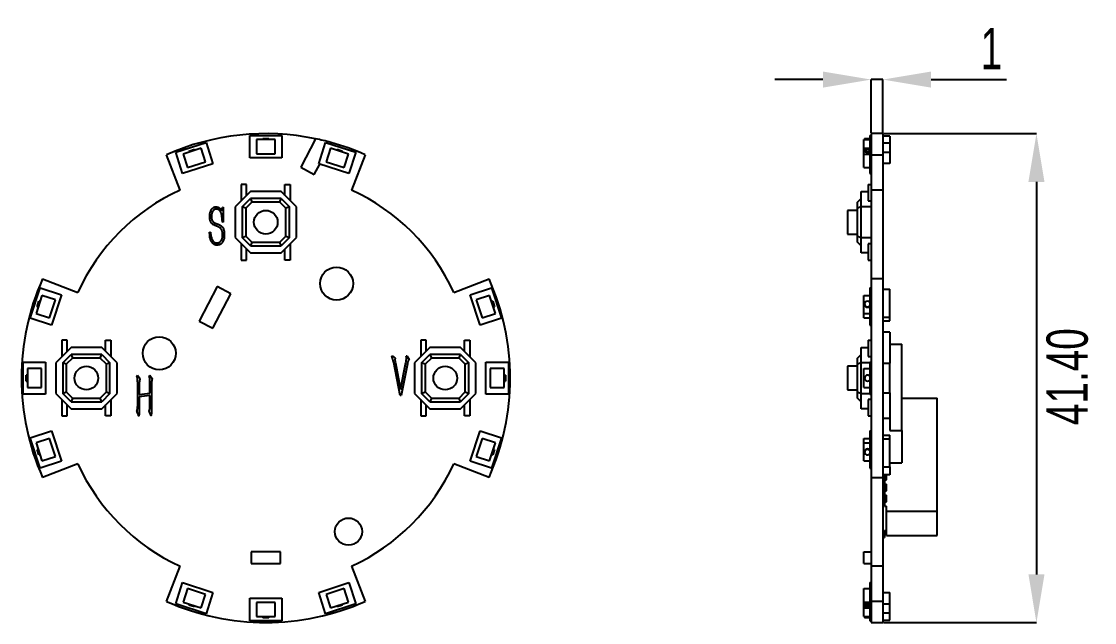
# Model space of a CAD drawing. Header units: millimetres. Extents: x 56 to 434, y 47 to 252.
# Drawn here: x 75.8 to 166.7, y 166.8 to 217.7 of the extents above; entities that cross this region are included whole.
import ezdxf
from ezdxf.lldxf.tags import DXFTag

# ---------------------------------------------------------------- set-up
doc = ezdxf.new("R2010")
doc.units = ezdxf.units.MM
doc.header["$PDSIZE"] = -1
doc.layers.add('PART', color=102, linetype='HIDDEN')
doc.styles.add('SLDTEXTSTYLE0', font='TXT', dxfattribs={"width": 0.7})
tags = doc.linetypes.add('HIDDEN', pattern=[1.905, 1.27, -0.635]).pattern_tags.tags
tags[6:7] = [DXFTag(74, 4), DXFTag(75, 0), DXFTag(340, '0'), DXFTag(46, 1.0), DXFTag(50, 0.0), DXFTag(44, 0.0), DXFTag(45, 0.0)]
tags[4:5] = [DXFTag(74, 4), DXFTag(75, 0), DXFTag(340, '0'), DXFTag(46, 1.0), DXFTag(50, 0.0), DXFTag(44, 0.0), DXFTag(45, 0.0)]
doc.dimstyles.new('SLDDIMSTYLE0', dxfattribs={"dimtxt": 3.5, "dimasz": 4.08, "dimexe": 0, "dimexo": 0.0625, "dimgap": 0.875, "dimtad": 2, "dimrnd": 1e-09, "dimzin": 4, "dimdsep": 46, "dimtxsty": 'SLDTEXTSTYLE0', "dimsah": 1, "dimcen": 0.09, "dimadec": 0, "dimazin": 1, "dimtfac": 1, "dimtofl": 0, "dimtmove": 0, "dimatfit": 3, "dimfxl": 1, "dimfrac": 2, "dimtolj": 1, "dimtzin": 12, "dimarcsym": 0})
doc.dimstyles.new('SLDDIMSTYLE1', dxfattribs={"dimtxt": 3.5, "dimasz": 4.08, "dimexe": 0, "dimexo": 0.0625, "dimgap": 0.875, "dimtad": 2, "dimrnd": 1e-09, "dimzin": 12, "dimdsep": 46, "dimtxsty": 'SLDTEXTSTYLE0', "dimsah": 1, "dimcen": 0.09, "dimadec": 0, "dimazin": 3, "dimtfac": 1, "dimtmove": 0, "dimatfit": 0, "dimfxl": 1, "dimfrac": 2, "dimtolj": 1, "dimtzin": 12, "dimarcsym": 0})

# ---------------------------------------------------------------- blocks, each defined once
blk = doc.blocks.new('*D7')
at = {"color": 0, "linetype": 'ByBlock', "lineweight": -2}
for p, q in [((148.835, 208.218), (161.784, 208.218)), ((161.784, 204.138), (161.784, 170.898)), ((148.835, 166.818), (161.784, 166.818))]:
    blk.add_line(p, q, dxfattribs=at)
at = {"color": 0, "linetype": 'ByBlock'}
for points in [[(161.784, 208.218), (161.104, 204.138), (162.464, 204.138)], [(161.784, 166.818), (161.104, 170.898), (162.464, 170.898)]]:
    blk.add_solid(points, dxfattribs=at)
at = {"layer": 'DEFPOINTS', "color": 0, "linetype": 'ByBlock'}
for p in [(148.772, 208.218), (148.772, 166.818)]:
    blk.add_point(p, dxfattribs=at)
at = {"color": 0, "linetype": 'ByBlock', "insert": (164.409, 187.64), "char_height": 3.5, "attachment_point": 5, "rotation": 90, "style": 'SLDTEXTSTYLE0'}
blk.add_mtext('41.40', dxfattribs=at)
blk = doc.blocks.new('*D8')
at = {"color": 0, "linetype": 'ByBlock', "lineweight": -2}
for p, q in [((143.692, 212.797), (139.612, 212.797)), ((147.772, 208.281), (147.772, 212.797)), ((148.772, 212.797), (147.772, 212.797)), ((148.772, 208.281), (148.772, 212.797)), ((152.852, 212.797), (159.242, 212.797))]:
    blk.add_line(p, q, dxfattribs=at)
at = {"color": 0, "linetype": 'ByBlock'}
for points in [[(147.772, 212.797), (143.692, 213.477), (143.692, 212.117)], [(148.772, 212.797), (152.852, 213.477), (152.852, 212.117)]]:
    blk.add_solid(points, dxfattribs=at)
at = {"layer": 'DEFPOINTS', "color": 0, "linetype": 'ByBlock'}
for p in [(147.772, 208.218), (148.772, 208.218)]:
    blk.add_point(p, dxfattribs=at)
at = {"color": 0, "linetype": 'ByBlock', "insert": (157.963, 215.422), "char_height": 3.5, "attachment_point": 5, "style": 'SLDTEXTSTYLE0'}
blk.add_mtext('1', dxfattribs=at)

msp = doc.modelspace()

# ---------------------------------------------------------------- linework, layer by layer
at = {"lineweight": 25}
for p, q in [((148.772, 208.218), (147.772, 208.218)), ((147.772, 208.218), (147.772, 207.785)), ((148.772, 208.218), (148.772, 206.431)), ((100.711, 207.785), (99.455, 205.372)), ((101.952, 207.353), (102.012, 207.47)), ((147.772, 207.785), (147.782, 207.785)), ((147.772, 207.785), (147.772, 207.479)), ((147.782, 207.47), (147.772, 207.47)), ((147.772, 207.47), (147.772, 206.431)), ((147.782, 207.47), (147.782, 207.785)), ((89.243, 203.444), (88.083, 206.431)), ((104.912, 206.431), (103.752, 203.444)), ((147.772, 206.431), (148.772, 206.431)), ((147.772, 206.431), (147.772, 203.444)), ((148.772, 206.431), (148.772, 203.444)), ((100.608, 204.772), (101.062, 205.645)), ((99.455, 205.372), (100.608, 204.772)), ((148.772, 203.444), (147.772, 203.444)), ((147.772, 203.444), (147.772, 195.932)), ((148.772, 203.444), (148.772, 195.932)), ((77.585, 195.932), (80.572, 194.773)), ((112.423, 194.773), (115.41, 195.932)), ((147.772, 195.932), (147.772, 179.104)), ((148.772, 195.932), (147.772, 195.932)), ((148.772, 195.932), (148.772, 179.104)), ((92.387, 195.264), (90.863, 192.337)), ((92.016, 191.737), (93.54, 194.664)), ((93.54, 194.664), (92.387, 195.264)), ((90.863, 192.337), (92.016, 191.737)), ((80.572, 180.263), (77.585, 179.104)), ((115.41, 179.104), (112.423, 180.263)), ((147.772, 179.104), (148.772, 179.104)), ((147.772, 179.104), (147.772, 171.593)), ((148.772, 179.104), (148.772, 171.593)), ((148.772, 177.682), (148.773, 177.682)), ((148.772, 172.479), (148.773, 172.479)), ((88.083, 168.605), (89.243, 171.593)), ((103.752, 171.593), (104.912, 168.605)), ((148.772, 171.593), (147.772, 171.593)), ((147.772, 171.593), (147.772, 168.605)), ((148.772, 171.593), (148.772, 168.605)), ((148.772, 168.605), (147.772, 168.605)), ((147.772, 168.605), (147.772, 166.818)), ((148.772, 168.605), (148.772, 166.818)), ((147.772, 166.818), (148.772, 166.818))]:
    msp.add_line(p, q, dxfattribs=at)
at = {"color": 7, "linetype": 'Continuous', "lineweight": 25}
for p, q in [((92.775, 201.684), (92.825, 201.991)), ((92.825, 201.991), (92.875, 201.986)), ((92.875, 201.986), (92.875, 200.728)), ((92.714, 201.78), (92.775, 201.684)), ((92.815, 200.723), (92.78, 201.256)), ((92.408, 200.355), (92.191, 200.436)), ((92.287, 200.622), (92.463, 200.551)), ((92.875, 200.728), (92.815, 200.723)), ((91.728, 199.877), (91.798, 199.877)), ((91.748, 199.61), (91.728, 199.877)), ((107.154, 189.339), (107.189, 189.399)), ((107.189, 189.273), (107.154, 189.339)), ((107.189, 189.399), (107.456, 189.208)), ((108.402, 189.389), (108.457, 189.414)), ((108.407, 189.309), (108.402, 189.389)), ((108.457, 189.414), (108.633, 189.102)), ((107.873, 186.041), (107.33, 188.835)), ((107.471, 188.82), (107.919, 186.54)), ((107.919, 186.54), (108.367, 188.835)), ((108.492, 188.729), (107.964, 186.047)), ((85.577, 187.712), (85.623, 187.757)), ((85.603, 187.626), (85.577, 187.712)), ((85.623, 187.757), (85.844, 187.46)), ((86.615, 187.722), (86.659, 187.772)), ((86.635, 187.641), (86.615, 187.722)), ((86.659, 187.772), (86.877, 187.47)), ((85.643, 185.376), (85.643, 187.118)), ((85.779, 187.097), (85.779, 186.131)), ((86.68, 186.237), (86.68, 187.128)), ((86.821, 187.062), (86.821, 185.029)), ((86.68, 186.05), (85.773, 185.94)), ((85.773, 185.94), (85.779, 184.853)), ((85.779, 186.131), (86.68, 186.237)), ((86.68, 185.477), (86.68, 186.05)), ((107.964, 186.047), (107.873, 186.041)), ((85.673, 184.45), (85.612, 184.636)), ((86.715, 184.45), (86.655, 184.626)), ((86.821, 185.029), (86.8, 184.49)), ((85.709, 184.344), (85.673, 184.45)), ((86.745, 184.389), (86.715, 184.45))]:
    msp.add_line(p, q, dxfattribs=at)
at = {"lineweight": 25}
for centre, radius in [((102.497, 195.518), 1.4), ((87.474, 189.615), 1.4), ((103.497, 174.518), 1.15)]:
    msp.add_circle(centre, radius, dxfattribs=at)
for radius, start, end in [(20.7, 78.25575, 113.98447), (20.7, 74.54824, 78.25575), (20.7, 66.01553, 74.54824), (17.5, 114.49131, 155.50869), (17.5, 24.49131, 65.50869), (20.7, 156.01553, 203.98447), (20.7, 336.01553, 23.98447), (17.5, 204.49131, 245.50869), (17.5, 294.49131, 335.50869), (20.7, 246.01553, 293.98447)]:
    msp.add_arc((96.497, 187.518), radius, start, end, dxfattribs=at)
at = {"color": 7, "linetype": 'Continuous', "lineweight": 25}
for points, knots in [([(91.748, 201.216), (91.748, 201.241), (91.748, 201.289), (91.754, 201.36), (91.762, 201.424), (91.778, 201.503), (91.807, 201.596), (91.851, 201.7), (91.902, 201.793), (91.961, 201.871), (92.028, 201.932), (92.089, 201.974), (92.145, 201.999), (92.193, 202.012), (92.246, 202.019), (92.283, 202.02), (92.302, 202.021)], [0, 0, 0, 0, 0.069369, 0.134096, 0.194403, 0.249753, 0.356634, 0.461858, 0.561172, 0.648801, 0.729961, 0.810713, 0.852826, 0.897818, 0.947054, 1, 1, 1, 1]), ([(92.317, 201.835), (92.3, 201.835), (92.265, 201.833), (92.221, 201.823), (92.184, 201.809), (92.153, 201.792), (92.119, 201.768), (92.084, 201.739), (92.048, 201.706), (92.017, 201.667), (91.989, 201.625), (91.959, 201.563), (91.93, 201.486), (91.91, 201.405), (91.902, 201.337), (91.896, 201.28), (91.893, 201.216), (91.89, 201.147), (91.893, 201.076), (91.903, 201.006), (91.921, 200.94), (91.94, 200.899), (91.949, 200.879)], [0, 0, 0, 0, 0.043202, 0.088699, 0.113764, 0.144105, 0.178728, 0.218806, 0.260931, 0.302792, 0.34585, 0.389771, 0.475795, 0.557862, 0.600695, 0.649053, 0.703636, 0.763859, 0.825372, 0.884961, 0.942926, 1, 1, 1, 1]), ([(92.302, 202.021), (92.323, 202.019), (92.366, 202.014), (92.429, 201.997), (92.489, 201.972), (92.546, 201.939), (92.598, 201.903), (92.645, 201.864), (92.683, 201.823), (92.704, 201.794), (92.714, 201.78)], [0, 0, 0, 0, 0.131245, 0.261027, 0.393226, 0.527269, 0.658522, 0.780829, 0.894198, 1, 1, 1, 1]), ([(92.78, 201.256), (92.775, 201.286), (92.767, 201.34), (92.75, 201.415), (92.735, 201.475), (92.711, 201.537), (92.675, 201.603), (92.622, 201.673), (92.559, 201.737), (92.485, 201.786), (92.404, 201.825), (92.345, 201.832), (92.317, 201.835)], [0, 0, 0, 0, 0.1116475, 0.2063839, 0.2831507, 0.3446634, 0.4518832, 0.5603217, 0.6708905, 0.7827792, 0.8938232, 1, 1, 1, 1]), ([(92.191, 200.436), (92.157, 200.45), (92.09, 200.48), (91.999, 200.539), (91.919, 200.61), (91.855, 200.697), (91.806, 200.799), (91.776, 200.893), (91.759, 200.979), (91.752, 201.051), (91.747, 201.131), (91.747, 201.187), (91.748, 201.216)], [0, 0, 0, 0, 0.114164, 0.226226, 0.335918, 0.444477, 0.558953, 0.683554, 0.751901, 0.827934, 0.909792, 1, 1, 1, 1]), ([(91.949, 200.879), (91.96, 200.86), (91.98, 200.823), (92.018, 200.774), (92.063, 200.734), (92.126, 200.693), (92.201, 200.657), (92.261, 200.633), (92.287, 200.622)], [0, 0, 0, 0, 0.1487164, 0.2900198, 0.425662, 0.5589548, 0.8037113, 1, 1, 1, 1]), ([(92.84, 199.701), (92.838, 199.738), (92.833, 199.807), (92.817, 199.901), (92.798, 199.981), (92.772, 200.046), (92.741, 200.1), (92.708, 200.149), (92.671, 200.192), (92.629, 200.23), (92.582, 200.265), (92.53, 200.297), (92.472, 200.328), (92.43, 200.346), (92.408, 200.355)], [0, 0, 0, 0, 0.1315406, 0.2455106, 0.3414997, 0.4225542, 0.4947058, 0.5634696, 0.6312691, 0.6970796, 0.7647228, 0.837926, 0.9159449, 1, 1, 1, 1]), ([(92.463, 200.551), (92.485, 200.541), (92.526, 200.522), (92.585, 200.491), (92.639, 200.461), (92.7, 200.42), (92.768, 200.366), (92.835, 200.291), (92.889, 200.207), (92.923, 200.109), (92.95, 200.002), (92.968, 199.886), (92.98, 199.76), (92.985, 199.624), (92.983, 199.484), (92.965, 199.393), (92.956, 199.348)], [0, 0, 0, 0, 0.050232, 0.096718, 0.139539, 0.179085, 0.251846, 0.320637, 0.388456, 0.461016, 0.538033, 0.619518, 0.707139, 0.804875, 0.904177, 1, 1, 1, 1]), ([(92.372, 198.779), (92.349, 198.779), (92.304, 198.78), (92.239, 198.79), (92.177, 198.81), (92.119, 198.839), (92.065, 198.875), (92.015, 198.917), (91.969, 198.966), (91.925, 199.021), (91.887, 199.082), (91.852, 199.149), (91.823, 199.221), (91.789, 199.324), (91.76, 199.454), (91.752, 199.559), (91.748, 199.61)], [0, 0, 0, 0, 0.059562, 0.11658, 0.172243, 0.227804, 0.283797, 0.340716, 0.398841, 0.45917, 0.521999, 0.586825, 0.654718, 0.725517, 0.866658, 1, 1, 1, 1]), ([(91.798, 199.877), (91.803, 199.845), (91.81, 199.785), (91.824, 199.697), (91.837, 199.616), (91.854, 199.52), (91.881, 199.41), (91.923, 199.292), (91.977, 199.188), (92.036, 199.115), (92.086, 199.064), (92.126, 199.035), (92.165, 199.009), (92.218, 198.988), (92.284, 198.971), (92.337, 198.971), (92.362, 198.971)], [0, 0, 0, 0, 0.081046, 0.155922, 0.2258, 0.289446, 0.405424, 0.511072, 0.608703, 0.702847, 0.748022, 0.790022, 0.828642, 0.865767, 0.934801, 1, 1, 1, 1]), ([(92.362, 198.971), (92.385, 198.972), (92.429, 198.973), (92.491, 198.986), (92.547, 199.007), (92.597, 199.038), (92.642, 199.075), (92.683, 199.119), (92.72, 199.169), (92.751, 199.224), (92.778, 199.281), (92.8, 199.338), (92.817, 199.394), (92.828, 199.449), (92.836, 199.506), (92.84, 199.566), (92.843, 199.632), (92.841, 199.677), (92.84, 199.701)], [0, 0, 0, 0, 0.069254, 0.132848, 0.193641, 0.252247, 0.311557, 0.371735, 0.434158, 0.499808, 0.565366, 0.62812, 0.686746, 0.742595, 0.799301, 0.861737, 0.927842, 1, 1, 1, 1]), ([(92.956, 199.348), (92.945, 199.303), (92.924, 199.216), (92.878, 199.116), (92.837, 199.045), (92.807, 198.999), (92.778, 198.96), (92.739, 198.914), (92.678, 198.865), (92.608, 198.826), (92.543, 198.802), (92.49, 198.788), (92.432, 198.781), (92.392, 198.78), (92.372, 198.779)], [0, 0, 0, 0, 0.155702, 0.301585, 0.369128, 0.43024, 0.485868, 0.535756, 0.633905, 0.744896, 0.804807, 0.866171, 0.931221, 1, 1, 1, 1]), ([(107.33, 188.835), (107.327, 188.847), (107.321, 188.873), (107.31, 188.915), (107.297, 188.963), (107.282, 189.014), (107.267, 189.065), (107.253, 189.111), (107.241, 189.149), (107.227, 189.189), (107.211, 189.23), (107.196, 189.26), (107.189, 189.273)], [0, 0, 0, 0, 0.0796855, 0.1734974, 0.2806514, 0.4020139, 0.5218239, 0.6267556, 0.7132481, 0.7854155, 0.902305, 1, 1, 1, 1]), ([(107.456, 189.208), (107.451, 189.189), (107.443, 189.153), (107.436, 189.099), (107.438, 189.041), (107.445, 188.975), (107.458, 188.901), (107.466, 188.848), (107.471, 188.82)], [0, 0, 0, 0, 0.149722, 0.281962, 0.419047, 0.591242, 0.785921, 1, 1, 1, 1]), ([(108.367, 188.835), (108.372, 188.864), (108.383, 188.927), (108.393, 189.007), (108.401, 189.073), (108.405, 189.118), (108.409, 189.157), (108.411, 189.182), (108.412, 189.192)], [0, 0, 0, 0, 0.245462, 0.529551, 0.673396, 0.798266, 0.908508, 1, 1, 1, 1]), ([(108.412, 189.192), (108.412, 189.212), (108.412, 189.251), (108.409, 189.29), (108.407, 189.309)], [0, 0, 0, 0, 0.512301, 1, 1, 1, 1]), ([(108.633, 189.102), (108.624, 189.087), (108.609, 189.06), (108.585, 189.02), (108.562, 188.976), (108.543, 188.931), (108.525, 188.884), (108.514, 188.839), (108.502, 188.787), (108.496, 188.749), (108.492, 188.729)], [0, 0, 0, 0, 0.131356, 0.23441, 0.344718, 0.502514, 0.601064, 0.716222, 0.849385, 1, 1, 1, 1]), ([(85.643, 187.118), (85.643, 187.149), (85.642, 187.218), (85.637, 187.306), (85.632, 187.379), (85.629, 187.43), (85.624, 187.473), (85.619, 187.521), (85.613, 187.572), (85.606, 187.609), (85.603, 187.626)], [0, 0, 0, 0, 0.185452, 0.404773, 0.517436, 0.615532, 0.702121, 0.775488, 0.899181, 1, 1, 1, 1]), ([(85.844, 187.46), (85.838, 187.443), (85.827, 187.413), (85.813, 187.368), (85.801, 187.316), (85.79, 187.252), (85.78, 187.177), (85.779, 187.124), (85.779, 187.097)], [0, 0, 0, 0, 0.143314, 0.259238, 0.385268, 0.571327, 0.784382, 1, 1, 1, 1]), ([(86.68, 187.128), (86.679, 187.16), (86.679, 187.229), (86.675, 187.318), (86.673, 187.392), (86.669, 187.441), (86.666, 187.484), (86.658, 187.529), (86.649, 187.581), (86.64, 187.621), (86.635, 187.641)], [0, 0, 0, 0, 0.18343, 0.40306, 0.515787, 0.612815, 0.694009, 0.761205, 0.88017, 1, 1, 1, 1]), ([(86.877, 187.47), (86.871, 187.453), (86.86, 187.423), (86.847, 187.378), (86.839, 187.328), (86.831, 187.279), (86.825, 187.228), (86.822, 187.18), (86.821, 187.124), (86.821, 187.084), (86.821, 187.062)], [0, 0, 0, 0, 0.12927, 0.230196, 0.340046, 0.494894, 0.592737, 0.710011, 0.84512, 1, 1, 1, 1]), ([(86.655, 184.626), (86.648, 184.642), (86.637, 184.669), (86.624, 184.706), (86.615, 184.731), (86.616, 184.753), (86.628, 184.774), (86.638, 184.805), (86.651, 184.844), (86.66, 184.89), (86.669, 184.938), (86.675, 184.984), (86.678, 185.026), (86.68, 185.058), (86.68, 185.084), (86.68, 185.109), (86.68, 185.145), (86.68, 185.191), (86.68, 185.248), (86.68, 185.315), (86.68, 185.392), (86.68, 185.447), (86.68, 185.477)], [0, 0, 0, 0, 0.059507, 0.103372, 0.13367, 0.150059, 0.177893, 0.215501, 0.263192, 0.320469, 0.379951, 0.432094, 0.480526, 0.525353, 0.542582, 0.57187, 0.612357, 0.665766, 0.731234, 0.808763, 0.898352, 1, 1, 1, 1]), ([(85.612, 184.636), (85.608, 184.647), (85.6, 184.668), (85.591, 184.696), (85.585, 184.717), (85.584, 184.739), (85.591, 184.766), (85.601, 184.806), (85.614, 184.859), (85.625, 184.923), (85.636, 184.989), (85.639, 185.037), (85.641, 185.07), (85.642, 185.093), (85.641, 185.124), (85.643, 185.161), (85.642, 185.205), (85.643, 185.256), (85.643, 185.314), (85.643, 185.354), (85.643, 185.376)], [0, 0, 0, 0, 0.049689, 0.08836, 0.11802, 0.136935, 0.17535, 0.229603, 0.302186, 0.394221, 0.488705, 0.566481, 0.588375, 0.620205, 0.660966, 0.710685, 0.769342, 0.836954, 0.913506, 1, 1, 1, 1]), ([(85.779, 184.853), (85.778, 184.824), (85.778, 184.76), (85.771, 184.661), (85.766, 184.563), (85.761, 184.478), (85.758, 184.413), (85.75, 184.363), (85.742, 184.335), (85.73, 184.311), (85.713, 184.325), (85.71, 184.336), (85.709, 184.344)], [0, 0, 0, 0, 0.148074, 0.331176, 0.512992, 0.657389, 0.769659, 0.85453, 0.909904, 0.938256, 0.957907, 1, 1, 1, 1]), ([(86.765, 184.344), (86.762, 184.348), (86.75, 184.36), (86.747, 184.377), (86.745, 184.389)], [0, 0, 0, 0, 0.292193, 1, 1, 1, 1]), ([(86.8, 184.49), (86.8, 184.478), (86.798, 184.455), (86.797, 184.424), (86.793, 184.4), (86.791, 184.377), (86.786, 184.358), (86.781, 184.342), (86.77, 184.336), (86.767, 184.341), (86.765, 184.344)], [0, 0, 0, 0, 0.222757, 0.405577, 0.553407, 0.665383, 0.81639, 0.905887, 0.949686, 1, 1, 1, 1])]:
    msp.add_open_spline(points, degree=3, knots=knots, dxfattribs=at)
at = {"layer": 'PART', "lineweight": 25}
for p, q in [((88.863, 206.645), (91.431, 207.479)), ((91.431, 207.479), (92.018, 205.672)), ((95.147, 208.068), (97.847, 208.068)), ((95.147, 206.168), (95.147, 208.068)), ((95.697, 207.718), (95.697, 206.518)), ((97.297, 207.718), (95.697, 207.718)), ((96.247, 207.818), (96.247, 207.718)), ((96.247, 207.818), (96.747, 207.818)), ((96.747, 207.718), (96.747, 207.818)), ((97.297, 206.518), (97.297, 207.718)), ((97.847, 208.068), (97.847, 206.168)), ((100.976, 205.672), (101.564, 207.479)), ((101.564, 207.479), (104.131, 206.645)), ((147.172, 206.977), (147.172, 207.718)), ((147.172, 207.718), (147.672, 207.718)), ((147.222, 207.818), (147.222, 207.718)), ((147.222, 207.818), (147.672, 207.818)), ((147.672, 208.068), (147.672, 207.479)), ((147.672, 208.068), (147.772, 208.068)), ((147.672, 207.479), (147.772, 207.479)), ((147.672, 207.479), (147.672, 206.645)), ((147.772, 207.479), (147.772, 207.47)), ((149.372, 208.018), (148.772, 208.018)), ((149.372, 207.401), (148.772, 207.401)), ((149.372, 208.018), (149.372, 207.401)), ((149.372, 207.401), (149.372, 206.628)), ((89.45, 204.838), (88.863, 206.645)), ((91.016, 206.977), (89.494, 206.482)), ((89.494, 206.482), (89.865, 205.341)), ((89.986, 206.747), (90.462, 206.902)), ((89.986, 206.747), (90.017, 206.652)), ((90.493, 206.807), (90.462, 206.902)), ((91.387, 205.835), (91.016, 206.977)), ((95.697, 206.518), (97.297, 206.518)), ((101.979, 206.977), (101.608, 205.835)), ((103.5, 206.482), (101.979, 206.977)), ((102.532, 206.902), (102.502, 206.807)), ((102.532, 206.902), (103.008, 206.747)), ((102.977, 206.652), (103.008, 206.747)), ((103.129, 205.341), (103.5, 206.482)), ((104.131, 206.645), (103.544, 204.838)), ((147.172, 206.482), (147.172, 206.977)), ((147.172, 206.977), (147.672, 206.977)), ((147.172, 206.482), (147.672, 206.482)), ((147.172, 205.341), (147.172, 206.482)), ((147.222, 206.825), (147.222, 206.729)), ((147.672, 206.645), (147.772, 206.645)), ((147.672, 206.645), (147.672, 204.838)), ((149.372, 206.628), (148.772, 206.628)), ((149.372, 206.628), (149.372, 205.677)), ((92.018, 205.672), (89.45, 204.838)), ((89.865, 205.341), (91.387, 205.835)), ((97.847, 206.168), (95.147, 206.168)), ((103.544, 204.838), (100.976, 205.672)), ((101.608, 205.835), (103.129, 205.341)), ((149.372, 205.677), (148.772, 205.677)), ((147.172, 205.341), (147.672, 205.341)), ((147.672, 204.838), (147.772, 204.838)), ((94.872, 203.918), (94.422, 203.918)), ((94.422, 203.918), (94.422, 202.543)), ((94.872, 202.993), (94.872, 203.918)), ((98.122, 203.918), (98.572, 203.918)), ((98.122, 202.993), (98.122, 203.918)), ((98.572, 203.918), (98.572, 202.543)), ((147.522, 203.918), (147.522, 202.543)), ((147.522, 203.918), (147.772, 203.918)), ((95.197, 203.318), (93.897, 202.018)), ((97.797, 203.318), (95.197, 203.318)), ((99.097, 202.018), (97.797, 203.318)), ((146.922, 202.018), (146.922, 203.318)), ((146.922, 203.318), (147.522, 203.318)), ((93.897, 202.018), (93.897, 199.418)), ((94.497, 202.018), (95.197, 202.718)), ((94.497, 202.018), (94.497, 199.418)), ((94.797, 201.894), (94.497, 202.018)), ((95.321, 202.418), (94.797, 201.894)), ((94.797, 201.894), (94.797, 199.542)), ((95.197, 202.718), (95.321, 202.418)), ((97.797, 202.718), (95.197, 202.718)), ((97.673, 202.418), (95.321, 202.418)), ((97.673, 202.418), (97.797, 202.718)), ((98.197, 201.894), (97.673, 202.418)), ((97.797, 202.718), (98.497, 202.018)), ((98.497, 202.018), (98.197, 201.894)), ((98.197, 199.542), (98.197, 201.894)), ((98.497, 199.418), (98.497, 202.018)), ((99.097, 199.418), (99.097, 202.018)), ((146.622, 202.418), (146.922, 202.718)), ((146.622, 201.894), (146.622, 202.418)), ((146.922, 202.018), (146.622, 201.894)), ((146.622, 199.542), (146.622, 201.894)), ((146.922, 199.418), (146.922, 202.018)), ((147.772, 202.018), (146.922, 202.018)), ((147.522, 202.543), (147.772, 202.543)), ((146.622, 201.718), (145.772, 201.718)), ((145.772, 201.718), (145.772, 199.718)), ((93.897, 199.418), (95.197, 198.118)), ((94.497, 199.418), (94.797, 199.542)), ((95.197, 198.718), (94.497, 199.418)), ((94.797, 199.542), (95.321, 199.018)), ((97.673, 199.018), (98.197, 199.542)), ((98.497, 199.418), (97.797, 198.718)), ((97.797, 198.118), (99.097, 199.418)), ((98.197, 199.542), (98.497, 199.418)), ((145.772, 199.718), (146.622, 199.718)), ((146.622, 199.542), (146.922, 199.418)), ((146.622, 199.018), (146.622, 199.542)), ((146.922, 199.418), (147.772, 199.418)), ((146.922, 198.118), (146.922, 199.418)), ((94.422, 198.893), (94.422, 197.518)), ((94.872, 197.518), (94.872, 198.443)), ((95.321, 199.018), (95.197, 198.718)), ((95.197, 198.718), (97.797, 198.718)), ((95.321, 199.018), (97.673, 199.018)), ((97.797, 198.718), (97.673, 199.018)), ((98.122, 197.518), (98.122, 198.443)), ((98.572, 198.893), (98.572, 197.518)), ((146.922, 198.718), (146.622, 199.018)), ((147.772, 198.893), (147.522, 198.893)), ((147.522, 198.893), (147.522, 197.518)), ((94.422, 197.518), (94.872, 197.518)), ((95.197, 198.118), (97.797, 198.118)), ((98.572, 197.518), (98.122, 197.518)), ((147.522, 198.118), (146.922, 198.118)), ((147.522, 197.518), (147.772, 197.518)), ((76.536, 192.584), (77.37, 195.152)), ((77.37, 195.152), (79.177, 194.565)), ((79.177, 194.565), (78.343, 191.997)), ((113.817, 194.565), (115.624, 195.152)), ((114.652, 191.997), (113.817, 194.565)), ((115.624, 195.152), (116.459, 192.584)), ((147.672, 195.152), (147.772, 195.152)), ((147.672, 195.152), (147.672, 192.584)), ((148.772, 195.042), (149.372, 195.042)), ((149.372, 192.664), (149.372, 195.042)), ((77.533, 194.521), (77.039, 192.999)), ((77.114, 193.553), (77.268, 194.029)), ((77.363, 193.998), (77.268, 194.029)), ((78.674, 194.15), (77.533, 194.521)), ((78.18, 192.629), (78.674, 194.15)), ((115.461, 194.521), (114.32, 194.15)), ((114.32, 194.15), (114.815, 192.629)), ((115.956, 192.999), (115.461, 194.521)), ((115.726, 194.029), (115.631, 193.998)), ((115.726, 194.029), (115.881, 193.553)), ((147.172, 192.999), (147.172, 194.521)), ((147.172, 194.521), (147.672, 194.521)), ((147.222, 193.791), (147.222, 193.76)), ((77.039, 192.999), (78.18, 192.629)), ((77.114, 193.553), (77.209, 193.522)), ((114.815, 192.629), (115.956, 192.999)), ((115.786, 193.522), (115.881, 193.553)), ((147.172, 192.999), (147.672, 192.999)), ((147.172, 192.629), (147.172, 192.999)), ((78.343, 191.997), (76.536, 192.584)), ((116.459, 192.584), (114.652, 191.997)), ((147.172, 192.629), (147.672, 192.629)), ((147.672, 192.584), (147.772, 192.584)), ((147.672, 192.584), (147.672, 191.997)), ((147.672, 191.997), (147.772, 191.997)), ((148.772, 192.664), (149.372, 192.664)), ((148.772, 192.355), (149.372, 192.355)), ((149.372, 192.355), (149.372, 192.664)), ((149.372, 191.409), (148.772, 191.409)), ((149.372, 191.409), (149.372, 188.768)), ((79.997, 190.118), (78.697, 188.818)), ((79.672, 190.718), (79.222, 190.718)), ((79.222, 190.718), (79.222, 189.343)), ((79.672, 189.793), (79.672, 190.718)), ((82.597, 190.118), (79.997, 190.118)), ((83.897, 188.818), (82.597, 190.118)), ((82.922, 190.718), (83.372, 190.718)), ((82.922, 189.793), (82.922, 190.718)), ((83.372, 190.718), (83.372, 189.343)), ((110.397, 190.118), (109.097, 188.818)), ((109.622, 190.718), (109.622, 189.343)), ((110.072, 190.718), (109.622, 190.718)), ((110.072, 189.793), (110.072, 190.718)), ((112.997, 190.118), (110.397, 190.118)), ((114.297, 188.818), (112.997, 190.118)), ((113.322, 190.718), (113.772, 190.718)), ((113.322, 189.793), (113.322, 190.718)), ((113.772, 190.718), (113.772, 189.343)), ((146.922, 188.818), (146.922, 190.118)), ((146.922, 190.118), (147.522, 190.118)), ((147.522, 190.718), (147.772, 190.718)), ((147.522, 190.718), (147.522, 189.343)), ((149.372, 190.386), (150.372, 190.386)), ((150.372, 183.072), (150.372, 190.386)), ((79.297, 188.818), (79.997, 189.518)), ((80.121, 189.218), (79.597, 188.694)), ((79.997, 189.518), (80.121, 189.218)), ((82.597, 189.518), (79.997, 189.518)), ((82.473, 189.218), (80.121, 189.218)), ((82.473, 189.218), (82.597, 189.518)), ((82.997, 188.694), (82.473, 189.218)), ((82.597, 189.518), (83.297, 188.818)), ((109.697, 188.818), (110.397, 189.518)), ((110.521, 189.218), (109.997, 188.694)), ((110.397, 189.518), (110.521, 189.218)), ((112.997, 189.518), (110.397, 189.518)), ((112.873, 189.218), (110.521, 189.218)), ((112.873, 189.218), (112.997, 189.518)), ((113.397, 188.694), (112.873, 189.218)), ((112.997, 189.518), (113.697, 188.818)), ((146.622, 189.218), (146.922, 189.518)), ((146.622, 188.694), (146.622, 189.218)), ((147.522, 189.343), (147.772, 189.343)), ((75.947, 188.868), (77.847, 188.868)), ((75.947, 186.168), (75.947, 188.868)), ((77.497, 188.318), (76.297, 188.318)), ((76.297, 188.318), (76.297, 186.718)), ((77.497, 186.718), (77.497, 188.318)), ((77.847, 188.868), (77.847, 186.168)), ((78.697, 188.818), (78.697, 186.218)), ((79.597, 188.694), (79.297, 188.818)), ((79.297, 188.818), (79.297, 186.218)), ((79.597, 188.694), (79.597, 186.342)), ((83.297, 188.818), (82.997, 188.694)), ((82.997, 186.342), (82.997, 188.694)), ((83.297, 186.218), (83.297, 188.818)), ((83.897, 186.218), (83.897, 188.818)), ((109.097, 188.818), (109.097, 186.218)), ((109.697, 188.818), (109.697, 186.218)), ((109.997, 188.694), (109.697, 188.818)), ((109.997, 188.694), (109.997, 186.342)), ((113.697, 188.818), (113.397, 188.694)), ((113.397, 186.342), (113.397, 188.694)), ((113.697, 186.218), (113.697, 188.818)), ((114.297, 186.218), (114.297, 188.818)), ((115.147, 186.168), (115.147, 188.868)), ((115.147, 188.868), (117.047, 188.868)), ((115.497, 188.318), (115.497, 186.718)), ((116.697, 188.318), (115.497, 188.318)), ((116.697, 186.718), (116.697, 188.318)), ((117.047, 188.868), (117.047, 186.168)), ((146.622, 188.518), (145.772, 188.518)), ((145.772, 188.518), (145.772, 186.518)), ((146.922, 188.818), (146.622, 188.694)), ((146.622, 186.342), (146.622, 188.694)), ((147.672, 188.818), (146.922, 188.818)), ((146.922, 186.218), (146.922, 188.818)), ((147.172, 186.718), (147.172, 188.318)), ((147.172, 188.318), (147.672, 188.318)), ((147.672, 188.868), (147.772, 188.868)), ((147.672, 188.868), (147.672, 186.168)), ((148.772, 188.768), (149.372, 188.768)), ((149.372, 186.268), (149.372, 188.768)), ((76.297, 187.768), (76.197, 187.768)), ((76.197, 187.268), (76.197, 187.768)), ((116.797, 187.768), (116.697, 187.768)), ((116.797, 187.768), (116.797, 187.268)), ((76.197, 187.268), (76.297, 187.268)), ((76.297, 186.718), (77.497, 186.718)), ((115.497, 186.718), (116.697, 186.718)), ((116.697, 187.268), (116.797, 187.268)), ((145.772, 186.518), (146.622, 186.518)), ((147.172, 186.718), (147.672, 186.718)), ((77.847, 186.168), (75.947, 186.168)), ((78.697, 186.218), (79.997, 184.918)), ((79.222, 185.693), (79.222, 184.318)), ((79.297, 186.218), (79.597, 186.342)), ((79.997, 185.518), (79.297, 186.218)), ((79.597, 186.342), (80.121, 185.818)), ((80.121, 185.818), (79.997, 185.518)), ((79.997, 185.518), (82.597, 185.518)), ((80.121, 185.818), (82.473, 185.818)), ((82.473, 185.818), (82.997, 186.342)), ((82.597, 185.518), (82.473, 185.818)), ((83.297, 186.218), (82.597, 185.518)), ((82.597, 184.918), (83.897, 186.218)), ((82.997, 186.342), (83.297, 186.218)), ((83.372, 185.693), (83.372, 184.318)), ((109.097, 186.218), (110.397, 184.918)), ((109.622, 185.693), (109.622, 184.318)), ((109.697, 186.218), (109.997, 186.342)), ((110.397, 185.518), (109.697, 186.218)), ((109.997, 186.342), (110.521, 185.818)), ((110.521, 185.818), (110.397, 185.518)), ((110.397, 185.518), (112.997, 185.518)), ((110.521, 185.818), (112.873, 185.818)), ((112.873, 185.818), (113.397, 186.342)), ((112.997, 185.518), (112.873, 185.818)), ((113.697, 186.218), (112.997, 185.518)), ((112.997, 184.918), (114.297, 186.218)), ((113.397, 186.342), (113.697, 186.218)), ((113.772, 185.693), (113.772, 184.318)), ((117.047, 186.168), (115.147, 186.168)), ((146.622, 186.342), (146.922, 186.218)), ((146.622, 185.818), (146.622, 186.342)), ((146.922, 185.518), (146.622, 185.818)), ((146.922, 186.218), (147.672, 186.218)), ((146.922, 184.918), (146.922, 186.218)), ((147.772, 185.693), (147.522, 185.693)), ((147.522, 185.693), (147.522, 184.318)), ((147.672, 186.168), (147.772, 186.168)), ((148.772, 186.268), (149.372, 186.268)), ((149.372, 186.268), (149.372, 184.095)), ((150.372, 185.824), (153.372, 185.824)), ((153.372, 176.243), (153.372, 185.824)), ((79.672, 184.318), (79.672, 185.243)), ((79.997, 184.918), (82.597, 184.918)), ((82.922, 184.318), (82.922, 185.243)), ((110.072, 184.318), (110.072, 185.243)), ((110.397, 184.918), (112.997, 184.918)), ((113.322, 184.318), (113.322, 185.243)), ((147.522, 184.918), (146.922, 184.918)), ((79.222, 184.318), (79.672, 184.318)), ((83.372, 184.318), (82.922, 184.318)), ((109.622, 184.318), (110.072, 184.318)), ((113.772, 184.318), (113.322, 184.318)), ((147.522, 184.318), (147.772, 184.318)), ((149.372, 184.095), (148.772, 184.095)), ((149.372, 184.095), (149.372, 183.072)), ((76.536, 182.452), (78.343, 183.039)), ((78.343, 183.039), (79.177, 180.471)), ((113.817, 180.471), (114.652, 183.039)), ((114.652, 183.039), (116.459, 182.452)), ((147.672, 183.039), (147.672, 182.452)), ((147.672, 183.039), (147.772, 183.039)), ((149.372, 183.072), (150.372, 183.072)), ((150.372, 183.072), (150.372, 180.344)), ((77.37, 179.884), (76.536, 182.452)), ((78.18, 182.408), (77.039, 182.037)), ((77.039, 182.037), (77.533, 180.515)), ((78.674, 180.886), (78.18, 182.408)), ((114.815, 182.408), (114.32, 180.886)), ((115.956, 182.037), (114.815, 182.408)), ((115.461, 180.515), (115.956, 182.037)), ((116.459, 182.452), (115.624, 179.884)), ((147.172, 182.037), (147.172, 182.408)), ((147.172, 182.408), (147.672, 182.408)), ((147.172, 180.515), (147.172, 182.037)), ((147.172, 182.037), (147.672, 182.037)), ((147.672, 182.452), (147.772, 182.452)), ((147.672, 182.452), (147.672, 179.884)), ((148.772, 182.681), (149.372, 182.681)), ((148.772, 182.372), (149.372, 182.372)), ((149.372, 182.372), (149.372, 182.681)), ((149.372, 179.994), (149.372, 182.372)), ((77.209, 181.514), (77.114, 181.483)), ((77.268, 181.007), (77.114, 181.483)), ((77.268, 181.007), (77.363, 181.038)), ((115.631, 181.038), (115.726, 181.007)), ((115.881, 181.483), (115.726, 181.007)), ((115.881, 181.483), (115.786, 181.514)), ((147.222, 181.276), (147.222, 181.245)), ((79.177, 180.471), (77.37, 179.884)), ((77.533, 180.515), (78.674, 180.886)), ((115.624, 179.884), (113.817, 180.471)), ((114.32, 180.886), (115.461, 180.515)), ((147.172, 180.515), (147.672, 180.515)), ((149.372, 180.344), (150.372, 180.344)), ((147.672, 179.884), (147.772, 179.884)), ((148.772, 179.994), (149.372, 179.994)), ((149.372, 179.321), (148.772, 179.321)), ((148.772, 179.142), (148.922, 179.142)), ((148.922, 179.321), (148.922, 179.142)), ((148.922, 179.142), (148.922, 178.579)), ((149.072, 178.894), (149.072, 179.321)), ((149.372, 179.994), (149.372, 179.321)), ((148.772, 178.579), (148.922, 178.579)), ((148.772, 178.213), (148.922, 178.213)), ((148.922, 178.894), (149.072, 178.894)), ((148.922, 178.579), (148.922, 178.213)), ((148.922, 178.528), (149.072, 178.528)), ((148.922, 178.213), (148.922, 177.65)), ((149.072, 177.965), (149.072, 178.528)), ((148.772, 177.65), (148.922, 177.65)), ((148.772, 177.285), (148.922, 177.285)), ((148.922, 177.965), (149.072, 177.965)), ((148.922, 177.65), (148.922, 177.285)), ((148.922, 177.6), (149.072, 177.6)), ((148.922, 177.285), (148.922, 176.671)), ((149.072, 177.036), (149.072, 177.6)), ((148.922, 177.036), (149.072, 177.036)), ((148.922, 176.671), (149.072, 176.671)), ((149.072, 176.243), (149.072, 176.671)), ((149.072, 176.243), (153.372, 176.243)), ((149.072, 174.197), (149.072, 176.243)), ((153.372, 174.197), (153.372, 176.243)), ((148.922, 174.625), (149.072, 174.625)), ((148.922, 174.625), (148.922, 174.011)), ((148.772, 174.011), (148.922, 174.011)), ((149.072, 174.197), (153.372, 174.197)), ((95.247, 172.818), (95.247, 171.818)), ((97.747, 172.818), (95.247, 172.818)), ((97.747, 171.818), (97.747, 172.818)), ((147.172, 171.818), (147.172, 172.818)), ((147.172, 172.818), (147.772, 172.818)), ((95.247, 171.818), (97.747, 171.818)), ((147.172, 171.818), (147.772, 171.818)), ((88.863, 168.391), (89.45, 170.198)), ((89.45, 170.198), (92.018, 169.364)), ((100.976, 169.364), (103.544, 170.198)), ((103.544, 170.198), (104.131, 168.391)), ((147.672, 170.198), (147.672, 168.391)), ((147.672, 170.198), (147.772, 170.198)), ((89.865, 169.695), (89.494, 168.554)), ((91.387, 169.201), (89.865, 169.695)), ((91.016, 168.06), (91.387, 169.201)), ((92.018, 169.364), (91.431, 167.557)), ((101.564, 167.557), (100.976, 169.364)), ((103.129, 169.695), (101.608, 169.201)), ((101.608, 169.201), (101.979, 168.06)), ((103.5, 168.554), (103.129, 169.695)), ((147.172, 168.554), (147.172, 169.695)), ((147.172, 169.695), (147.672, 169.695)), ((148.772, 169.359), (149.372, 169.359)), ((149.372, 168.408), (149.372, 169.359)), ((91.431, 167.557), (88.863, 168.391)), ((89.494, 168.554), (91.016, 168.06)), ((90.017, 168.384), (89.986, 168.289)), ((90.462, 168.134), (89.986, 168.289)), ((90.462, 168.134), (90.493, 168.23)), ((95.147, 166.968), (95.147, 168.868)), ((95.147, 168.868), (97.847, 168.868)), ((97.297, 168.518), (95.697, 168.518)), ((95.697, 168.518), (95.697, 167.318)), ((97.297, 167.318), (97.297, 168.518)), ((97.847, 168.868), (97.847, 166.968)), ((104.131, 168.391), (101.564, 167.557)), ((101.979, 168.06), (103.5, 168.554)), ((102.502, 168.23), (102.532, 168.134)), ((103.008, 168.289), (102.532, 168.134)), ((103.008, 168.289), (102.977, 168.384)), ((147.172, 168.554), (147.672, 168.554)), ((147.172, 168.06), (147.172, 168.554)), ((147.222, 168.307), (147.222, 168.212)), ((147.672, 168.391), (147.772, 168.391)), ((147.672, 168.391), (147.672, 167.557)), ((148.772, 168.408), (149.372, 168.408)), ((149.372, 167.635), (149.372, 168.408)), ((95.697, 167.318), (97.297, 167.318)), ((96.247, 167.318), (96.247, 167.218)), ((96.747, 167.218), (96.747, 167.318)), ((147.172, 168.06), (147.672, 168.06)), ((147.172, 167.318), (147.172, 168.06)), ((147.172, 167.318), (147.672, 167.318)), ((147.222, 167.318), (147.222, 167.218)), ((147.672, 167.557), (147.772, 167.557)), ((147.672, 167.557), (147.672, 166.968)), ((148.772, 167.635), (149.372, 167.635)), ((149.372, 167.018), (149.372, 167.635)), ((97.847, 166.968), (95.147, 166.968)), ((96.747, 167.218), (96.247, 167.218)), ((147.672, 167.218), (147.222, 167.218)), ((147.672, 166.968), (147.772, 166.968)), ((148.772, 167.018), (149.372, 167.018))]:
    msp.add_line(p, q, dxfattribs=at)
at = {"layer": 'PART', "lineweight": 25, "flags": 128}
for points in [[(147.672, 206.871), (147.594, 206.892), (147.496, 206.901), (147.393, 206.898), (147.304, 206.882), (147.243, 206.856), (147.222, 206.825), (147.243, 206.793), (147.304, 206.767), (147.393, 206.751), (147.496, 206.748), (147.594, 206.757), (147.672, 206.778)], [(147.222, 206.729), (147.243, 206.698), (147.304, 206.672), (147.393, 206.656), (147.496, 206.653), (147.594, 206.662), (147.672, 206.683)], [(147.672, 193.934), (147.594, 193.999), (147.496, 194.028), (147.393, 194.017), (147.304, 193.967), (147.243, 193.887), (147.222, 193.791), (147.243, 193.695), (147.304, 193.615), (147.393, 193.566), (147.496, 193.554), (147.594, 193.584), (147.672, 193.648)], [(147.672, 181.388), (147.594, 181.452), (147.496, 181.482), (147.393, 181.471), (147.304, 181.421), (147.243, 181.341), (147.222, 181.245), (147.243, 181.149), (147.304, 181.069), (147.393, 181.019), (147.496, 181.008), (147.594, 181.038), (147.672, 181.102)], [(147.672, 168.353), (147.594, 168.374), (147.496, 168.384), (147.393, 168.38), (147.304, 168.364), (147.243, 168.338), (147.222, 168.307)], [(147.672, 168.258), (147.594, 168.279), (147.496, 168.289), (147.393, 168.285), (147.304, 168.269), (147.243, 168.243), (147.222, 168.212), (147.243, 168.18), (147.304, 168.155), (147.393, 168.138), (147.496, 168.135), (147.594, 168.144), (147.672, 168.165)]]:
    msp.add_lwpolyline(points, dxfattribs=at)
at = {"layer": 'PART', "lineweight": 25}
for centre in [(96.497, 200.718), (81.297, 187.518), (111.697, 187.518)]:
    msp.add_circle(centre, 1, dxfattribs=at)
for centre, radius, start, end in [((147.473, 193.771), 0.251, 182.55625, 322.26456), ((147.472, 187.518), 0.25, 36.8699, 323.1301), ((147.473, 181.265), 0.251, 37.73544, 177.44375)]:
    msp.add_arc(centre, radius, start, end, dxfattribs=at)

# ---------------------------------------------------------------- dimensions: what is measured, and where the dimension line sits
at = {"layer": 'PART'}
dim = msp.add_linear_dim(base=(147.772, 212.797), p1=(148.772, 208.218), p2=(147.772, 208.218), dimstyle='SLDDIMSTYLE1', dxfattribs=at)
dim.commit()
dim.dimension.update_dxf_attribs({"geometry": '*D8', "text_midpoint": (157.963, 215.422)})
dim = msp.add_linear_dim(base=(161.784, 166.818), p1=(148.772, 208.218), p2=(148.772, 166.818), angle=90, dimstyle='SLDDIMSTYLE0', dxfattribs=at)
dim.commit()
dim.dimension.update_dxf_attribs({"geometry": '*D7', "text_midpoint": (164.409, 187.64)})

doc.saveas('drawing.dxf')
